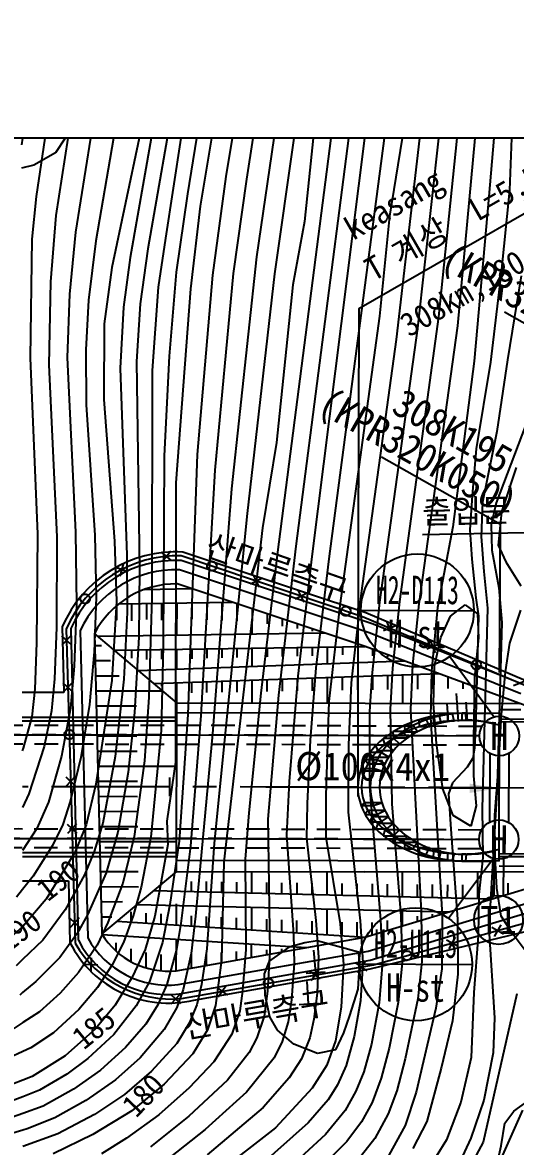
# Model space of a CAD drawing. Header units: millimetres. Extents: x 11366 to 12162, y 1103 to 1810.
# Drawn here: x 11796.4 to 11848.7, y 1439.4 to 1558.8 of the extents above; entities that cross this region are included whole.
import ezdxf
from ezdxf.enums import TextEntityAlignment as Align
from ezdxf.xclip import XClip

# ---------------------------------------------------------------- set-up
doc = ezdxf.new("R2010")
doc.units = ezdxf.units.MM
doc.header["$LTSCALE"] = 10
doc.header["$MEASUREMENT"] = 0
doc.header["$XCLIPFRAME"] = 2
doc.linetypes.add('CENTER', pattern=[2, 1.25, -0.25, 0.25, -0.25])
doc.linetypes.add('HIDDEN', pattern=[0.375, 0.25, -0.125])
for name, color, linetype in [('TN-MANH', 4, 'Continuous'), ('TZ-BASE', 253, 'Continuous'), ('TZ-CABL', 4, 'Continuous')]:
    doc.layers.add(name, color=color, linetype=linetype)
doc.layers.add('TX-PAPR', color=2, linetype='Continuous', plot=False)
doc.styles.add('HANA', font='GulimChe.ttf')
doc.styles.get("Standard").update_dxf_attribs({"font": 'GulimChe.ttf'})
doc.linetypes.add('ZIGZAG', pattern='A,0.0001,-0.2,[131,ltypeshp.shx,S=0.2,R=0,X=-0.2,Y=0],-0.4,[131,ltypeshp.shx,S=0.2,R=180,X=0.2,Y=0],-0.2', length=0.8001)
doc.dimstyles.get("Standard").update_dxf_attribs({"dimtxt": 0.18, "dimasz": 0.18, "dimexe": 0.18, "dimexo": 0.0625, "dimgap": 0.09, "dimtad": 0, "dimtih": 1, "dimtoh": 1, "dimdec": 4, "dimzin": 0, "dimdsep": 46, "dimtxsty": 'Standard', "dimcen": 0.09, "dimadec": 0, "dimazin": 0, "dimtfac": 1, "dimtdec": 4, "dimtofl": 0, "dimtmove": 0, "dimatfit": 3, "dimfxl": 0, "dimtolj": 1, "dimtzin": 0, "dimarcsym": 0})

# ---------------------------------------------------------------- blocks, each defined once
blk = doc.blocks.new('JD-DHDFH546DFH43')
at = {"layer": 'TZ-BASE'}
for p, q in [((383.54, 110.51, -77), (373.34, 31.69, -77)), ((384.41, 104.96, -78), (375.04, 30.59, -78)), ((397.48, 103.03, -86), (396.02, 69.5, -86)), ((363.54, 90.26, -68), (359.5, 64.4, -68)), ((365.12, 89.58, -69), (361.86, 69.11, -69)), ((366.72, 88.99, -70), (363.18, 67.8, -70)), ((368.57, 86.9, -71), (365.93, 70.94, -71)), ((372.69, 86.22, -73), (369.16, 62.42, -73)), ((370.4, 85.24, -72), (368.12, 70.67, -72)), ((374.53, 84.56, -74), (371.08, 60.6, -74)), ((392.83, 80.14, -84), (390.5, 55.09, -84)), ((352.21, 79.17, -63), (349.96, 65.02, -63)), ((354.69, 78.96, -64), (352.12, 64.1, -64)), ((386.96, 79.23, -81), (384, 53.63, -81)), ((394.75, 79.08, -85), (393.84, 68.83, -85)), ((349.62, 78.17, -62), (347.88, 66.79, -62)), ((358.62, 78.49, -66), (355.78, 62.33, -66)), ((377.5, 78.2, -76), (371.4, 31.06, -76)), ((388.8, 77.89, -82), (386.26, 54.82, -82)), ((390.77, 78.34, -83), (388.49, 56.04, -83)), ((347.06, 77.4, -61), (345.8, 68.8, -61)), ((357.18, 77.27, -65), (353.83, 61.28, -65)), ((375.41, 76.99, -75), (374.29, 66.18, -75)), ((382.97, 76.82, -79), (376.86, 30.35, -79)), ((344.48, 75.91, -60), (344.21, 74.3, -60)), ((349.1, 75.32, -59.39), (347.83, 73.47, -59.39)), ((359.89, 76.2, -67), (357.64, 63.26, -67)), ((384.82, 76.1, -80), (383.3, 66.72, -80)), ((380.04, 56.92), (411.26, 74.86)), ((347.83, 73.47, -59.39), (345.55, 72.16, -59.39)), ((345.55, 72.16, -59.39), (344.22, 71.82, -59.39)), ((365.93, 70.94, -71), (364.5, 60.45, -71)), ((368.12, 70.67, -72), (366.71, 60.64, -72)), ((396.02, 69.5, -86), (395.16, 60.76, -86)), ((345.8, 68.8, -61), (345.34, 64.29, -61)), ((361.86, 69.11, -69), (360.66, 60.79, -69)), ((393.84, 68.83, -85), (392.28, 51.34, -85)), ((363.18, 67.8, -70), (362.16, 59.02, -70)), ((347.88, 66.79, -62), (347.32, 59.76, -62)), ((374.29, 66.18, -75), (373.05, 59.42, -75)), ((383.3, 66.72, -80), (382.23, 56.11, -80)), ((349.96, 65.02, -63), (349.34, 58.46, -63)), ((345.34, 64.29, -61), (345.16, 51.68, -61)), ((352.12, 64.1, -64), (351.35, 57.8, -64)), ((359.5, 64.4, -68), (358.74, 59.18, -68)), ((355.78, 62.33, -66), (355.05, 57.07, -66)), ((357.64, 63.26, -67), (356.83, 57.41, -67)), ((369.16, 62.42, -73), (366.53, 37.76, -73)), ((353.83, 61.28, -65), (353.02, 55.28, -65)), ((347.32, 59.76, -62), (347.12, 50.93, -62)), ((360.66, 60.79, -69), (359.9, 51.87, -69)), ((364.5, 60.45, -71), (362.87, 41.4, -71)), ((366.71, 60.64, -72), (364.74, 39.76, -72)), ((371.08, 60.6, -74), (368.19, 35.16, -74)), ((395.16, 60.76, -86), (394.03, 51.21, -86)), ((397.27, 60.39, -87), (395.83, 51.47, -87)), ((358.74, 59.18, -68), (358.1, 50.34, -68)), ((362.16, 59.02, -70), (360.61, 38.4, -70)), ((373.05, 59.42, -75), (371.29, 42.69, -75)), ((349.34, 58.46, -63), (349.09, 51.72, -63)), ((351.35, 57.8, -64), (351.07, 52.53, -64)), ((356.83, 57.41, -67), (356.44, 51.31, -67)), ((355.05, 57.07, -66), (354.72, 50.58, -66)), ((353.02, 55.28, -65), (352.96, 47.26, -65)), ((382.23, 56.11, -80), (378.02, 25.37, -80)), ((388.49, 56.04, -83), (384.35, 25.81, -83)), ((390.5, 55.09, -84), (386.4, 25.56, -84)), ((386.26, 54.82, -82), (382.25, 25.72, -82)), ((351.07, 52.53, -64), (351.08, 46.7, -64)), ((384, 53.63, -81), (380.3, 26.69, -81)), ((345.16, 51.68, -61), (345.93, 32.95, -61)), ((349.09, 51.72, -63), (349.97, 33.15, -63)), ((359.9, 51.87, -69), (359.37, 41.26, -69)), ((392.28, 51.34, -85), (390.02, 33.74, -85)), ((395.83, 51.47, -87), (394.69, 43.86, -87)), ((347.12, 50.93, -62), (347.97, 32.68, -62)), ((354.72, 50.58, -66), (355.42, 30.72, -66)), ((356.44, 51.31, -67), (356.75, 29.3, -67)), ((358.1, 50.34, -68), (358.05, 26.26, -68)), ((394.03, 51.21, -86), (392.49, 42.02, -86)), ((351.08, 46.7, -64), (352.02, 32.85, -64)), ((352.96, 47.26, -65), (354.1, 32.2, -65)), ((397.74, 44.51, -88), (394.63, 36.27, -88)), ((394.69, 43.86, -87), (393.16, 36.36, -87)), ((371.29, 42.69, -75), (369.83, 33.61, -75)), ((392.49, 42.02, -86), (392.07, 37.06, -86)), ((359.37, 41.26, -69), (359.28, 21.1, -69)), ((362.87, 41.4, -71), (361.87, 13.81, -71)), ((364.74, 39.76, -72), (363.27, 13.69, -72)), ((396.76, 40.03, -89.35), (395.19, 35.32, -89.35)), ((360.61, 38.4, -70), (360.59, 8.73, -70)), ((366.53, 37.76, -73), (364.52, 11.76, -73)), ((392.07, 37.06, -86), (391.81, 33.41, -86)), ((393.16, 36.36, -87), (393.03, 32.72, -87)), ((394.63, 36.27, -88), (394.1, 33.95, -88)), ((368.19, 35.16, -74), (364.68, 0.12, -74)), ((395.19, 35.32, -89.35), (394.83, 31.79, -89.35)), ((369.83, 33.61, -75), (365.7, -1.85, -75)), ((390.02, 33.74, -85), (388.39, 25.15, -85)), ((394.1, 33.95, -88), (394.15, 31.26, -88)), ((345.93, 32.95, -61), (345.83, 21.41, -61)), ((347.97, 32.68, -62), (347.93, 23.04, -62)), ((349.97, 33.15, -63), (350.06, 25.5, -63)), ((352.02, 32.85, -64), (352.14, 26.27, -64)), ((399.71, 33.15), (386.81, 32.89)), ((391.81, 33.41, -86), (392.04, 30.31, -86)), ((393.03, 32.72, -87), (393.3, 28.98, -87)), ((354.1, 32.2, -65), (354.33, 25.82, -65)), ((360.17, 30.16), (359.08, 31.05)), ((360.07, 31.15), (359.18, 30.06)), ((380.77, 24.61, -255), (361.36, 31.05, -255)), ((371.4, 31.06, -76), (369.65, 16.07, -76)), ((373.34, 31.69, -77), (371.5, 15.86, -77)), ((394.15, 31.26, -88), (394.91, 27.26, -88)), ((394.83, 31.79, -89.35), (395.64, 30.02, -89.35)), ((355.07, 29.86), (354.65, 28.51)), ((355.42, 30.72, -66), (355.46, 24.62, -66)), ((380.43, 24.18), (361.19, 30.66)), ((381.56, 23.38, -255), (361.19, 30.16, -255)), ((375.04, 30.59, -78), (373.55, 17.86, -78)), ((376.86, 30.35, -79), (375.48, 18.75, -79)), ((392.04, 30.31, -86), (392.46, 26.19, -86)), ((395.64, 30.02, -89.35), (397.24, 27.48, -89.35)), ((355.54, 28.97), (354.19, 29.4)), ((356.75, 29.3, -67), (356.68, 22.02, -67)), ((381.23, 22.44, -255), (361.01, 29.17, -255)), ((393.3, 28.98, -87), (393.71, 25.11, -87)), ((380.73, 21.02, -255), (360.74, 27.67, -255)), ((369.81, 28.29), (368.55, 27.66)), ((369.5, 27.34), (368.87, 28.61)), ((352.14, 26.27, -64), (351.93, 20.45, -64)), ((357.3, 27.09, -255), (362.27, 27.17, -255)), ((374.55, 26.69), (373.29, 26.06)), ((374.23, 25.74), (373.61, 27.01)), ((380.3, 26.69, -81), (379.24, 17.15, -81)), ((394.91, 27.26, -88), (395.22, 23.56, -88)), ((350.06, 25.5, -63), (349.81, 18.93, -63)), ((354.33, 25.82, -65), (353.83, 17.42, -65)), ((354.34, 23.81, -255), (354.34, 25.38, -255)), ((354.55, 25.55, -255), (366.59, 25.73, -255)), ((355.94, 23.75, -255), (355.94, 25.57, -255)), ((357.54, 23.89, -255), (357.54, 25.6, -255)), ((358.05, 26.26, -68), (357.76, 15.64, -68)), ((359.14, 23.83, -255), (359.14, 25.62, -255)), ((360.73, 22.24, -255), (360.74, 25.64, -255)), ((362.34, 23.92, -255), (362.34, 25.67, -255)), ((363.94, 23.86, -255), (363.94, 25.69, -255)), ((365.54, 23.8, -255), (365.54, 25.71, -255)), ((367.14, 23.74, -255), (367.14, 25.55, -255)), ((378.02, 25.37, -80), (376.87, 15.17, -80)), ((382.25, 25.72, -82), (381.43, 17.91, -82)), ((384.35, 25.81, -83), (383.62, 18.73, -83)), ((386.4, 25.56, -84), (385.75, 19.06, -84)), ((388.39, 25.15, -85), (387.74, 18.4, -85)), ((389.79, 24.26, -86.09), (391.33, 25.45, -86.09)), ((391.33, 25.45, -86.09), (392.63, 24.5, -86.09)), ((392.46, 26.19, -86), (392.73, 24.26, -86)), ((393.71, 25.11, -87), (393.14, 3.81, -87)), ((355.46, 24.62, -66), (355.09, 17.55, -66)), ((368.73, 22.35, -255), (368.74, 25.01, -255)), ((370.33, 23.43, -255), (370.34, 24.48, -255)), ((371.93, 23.17, -255), (371.94, 23.95, -255)), ((398.77, 16.42), (380.43, 24.18)), ((399.18, 16.77, -255), (380.77, 24.61, -255)), ((388.73, 21.98, -86.09), (389.79, 24.26, -86.09)), ((392.73, 24.26, -86), (392.43, 12.31, -86)), ((392.63, 24.5, -86.09), (392.73, 21.93, -86.09)), ((396.07, 21.39, -88.96), (397.25, 24.89, -88.96)), ((347.93, 23.04, -62), (347.72, 17.59, -62)), ((348.56, 23.12, -255), (348.73, 16.13, -255)), ((348.97, 22.87), (349.45, 6.12)), ((349.46, 22.94, -255), (350.26, -10.17, -255)), ((350.47, 22.73, -255), (351.26, -9.91, -255)), ((373.53, 22.92, -255), (373.53, 23.42, -255)), ((375.13, 22.67, -255), (375.13, 22.89, -255)), ((398.25, 16.66, -255), (381.56, 23.38, -255)), ((383.97, 23.23), (382.66, 22.7)), ((383.58, 22.31), (383.05, 23.62)), ((395.22, 23.56, -88), (394.72, 6.15, -88)), ((348.49, 22.16), (349.52, 21.19)), ((349.49, 22.19), (348.52, 21.16)), ((351.97, 22.4, -255), (352.75, -9.49, -255)), ((360.72, 15.04, -255), (351.97, 22.4, -255)), ((352.32, 22.12, -255), (376.41, 22.46, -255)), ((356.68, 22.02, -67), (356.22, 14, -67)), ((397.25, 15.99, -255), (381.23, 22.44, -255)), ((388.18, 20.36), (387.65, 21.67)), ((388.09, 18.92, -86.09), (388.73, 21.98, -86.09)), ((392.73, 21.93, -86.09), (392.31, 17.74, -86.09)), ((345.83, 21.41, -61), (345.66, 16.48, -61)), ((351.93, 20.45, -64), (351.43, 14.85, -64)), ((352.01, 21.12, -255), (352.73, 21.12, -255)), ((354.07, 20.64, -255), (380.73, 21.02, -255)), ((354.33, 20.53, -255), (354.33, 20.65, -255)), ((355.93, 19.78, -255), (355.93, 20.67, -255)), ((357.53, 19.65, -255), (357.53, 20.69, -255)), ((359.28, 21.1, -69), (359.07, 12.09, -69)), ((359.13, 19.69, -255), (359.13, 20.71, -255)), ((360.73, 18.72, -255), (360.73, 20.74, -255)), ((362.33, 19.73, -255), (362.33, 20.76, -255)), ((363.93, 19.77, -255), (363.93, 20.78, -255)), ((365.53, 19.81, -255), (365.53, 20.81, -255)), ((367.13, 19.85, -255), (367.13, 20.83, -255)), ((368.73, 18.92, -255), (368.73, 20.85, -255)), ((370.33, 19.93, -255), (370.33, 20.88, -255)), ((371.93, 19.97, -255), (371.93, 20.9, -255)), ((373.53, 20.01, -255), (373.53, 20.92, -255)), ((375.13, 20.05, -255), (375.13, 20.94, -255)), ((376.73, 19.2, -255), (376.73, 20.97, -255)), ((378.33, 20.13, -255), (378.33, 20.99, -255)), ((398.08, 14.62, -255), (380.73, 21.02, -255)), ((381.53, 20.04, -255), (381.53, 20.83, -255)), ((388.57, 21.28), (387.26, 20.75)), ((395.61, 18.34, -88.96), (396.07, 21.39, -88.96)), ((352.04, 19.52, -255), (353.66, 19.52, -255)), ((356.62, 18.49, -255), (384.88, 19.49, -255)), ((383.13, 19.91, -255), (383.13, 20.14, -255)), ((349.81, 18.93, -63), (349.42, 14.48, -63)), ((352.08, 17.92, -255), (354.58, 17.92, -255)), ((388.59, 18.12, -255), (358.33, 17.05, -255)), ((375.48, 18.75, -79), (374.87, 11.09, -79)), ((381.43, 17.91, -82), (381.19, 14.13, -82)), ((383.12, 16.46, -255), (383.12, 17.93, -255)), ((383.62, 18.73, -83), (383.36, 14.38, -83)), ((384.72, 14.99, -255), (384.72, 17.99, -255)), ((385.75, 19.06, -84), (385.52, 14.32, -84)), ((386.32, 16.51, -255), (386.32, 18.04, -255)), ((387.74, 18.4, -85), (387.66, 13.51, -85)), ((387.92, 16.54, -255), (387.92, 18.1, -255)), ((387.96, 14.93, -86.09), (388.09, 18.92, -86.09)), ((395.19, 13.8, -88.96), (395.61, 18.34, -88.96)), ((347.72, 17.59, -62), (347.42, 14.2, -62)), ((348.63, 17.17), (349.66, 16.2)), ((349.63, 17.19), (348.66, 16.17)), ((353.83, 17.42, -65), (352.12, 6.42, -65)), ((355.09, 17.55, -66), (354.17, 9.33, -66)), ((359.12, 16.81, -255), (359.12, 17.08, -255)), ((360.72, 14.89, -255), (360.72, 17.14, -255)), ((362.32, 16.11, -255), (362.32, 17.19, -255)), ((363.92, 16.14, -255), (363.92, 17.25, -255)), ((365.52, 16.17, -255), (365.52, 17.31, -255)), ((367.12, 16.19, -255), (367.12, 17.36, -255)), ((368.72, 15.02, -255), (368.72, 17.42, -255)), ((370.32, 16.25, -255), (370.32, 17.48, -255)), ((371.92, 16.27, -255), (371.92, 17.53, -255)), ((373.55, 17.86, -78), (372.66, 6.68, -78)), ((373.52, 16.3, -255), (373.52, 17.59, -255)), ((375.12, 16.33, -255), (375.12, 17.65, -255)), ((376.72, 15, -255), (376.72, 17.7, -255)), ((378.32, 16.38, -255), (378.32, 17.76, -255)), ((379.24, 17.15, -81), (378.94, 10.59, -81)), ((379.92, 16.41, -255), (379.92, 17.82, -255)), ((381.52, 16.43, -255), (381.52, 17.87, -255)), ((389.52, 16.55, -255), (389.52, 17.78, -255)), ((391.12, 16.54, -255), (391.12, 17.19, -255)), ((392.31, 17.74, -86.09), (392.21, 11.08, -86.09)), ((397.78, 17.38), (396.47, 16.85)), ((348.73, 16.13, -255), (344.3, 16.13, -255)), ((348.73, 16.13, -255), (344.3, 16.13, -255)), ((345.66, 16.48, -61), (345.34, 13.56, -61)), ((352.12, 16.32, -255), (359.21, 16.31, -255)), ((357.76, 15.64, -68), (357.3, 8.88, -68)), ((369.65, 16.07, -76), (368.37, 3.35, -76)), ((371.5, 15.86, -77), (370.38, 2.68, -77)), ((390.36, 16.05, -85.56), (390.57, 13.06, -85.56)), ((349.42, 14.48, -63), (348.46, 9.37, -63)), ((351.43, 14.85, -64), (350.51, 9.24, -64)), ((352.16, 14.72, -255), (356.44, 14.72, -255)), ((360.68, -2.86, -255), (360.72, 15.04, -255)), ((360.72, 15.04, -255), (380.72, 15, -255)), ((376.87, 15.17, -80), (376.53, 5.2, -80)), ((380.72, 15, -255), (397.15, 14.96, -255)), ((383.36, 14.38, -83), (383.53, 4.3, -83)), ((388.27, 10.73, -86.09), (387.96, 14.93, -86.09)), ((389.57, 12.98, -85.56), (389.43, 14.98, -85.56)), ((391.57, 13.13, -85.56), (391.42, 15.12, -85.56)), ((394.97, 14.33), (397.23, 14.32)), ((344.31, 13.53, -255), (360.71, 13.53, -255)), ((345.34, 13.56, -61), (344.41, 10.21, -61)), ((347.42, 14.2, -62), (346.62, 10.41, -62)), ((356.22, 14, -67), (355.55, 7.66, -67)), ((392.16, 13.91, -252.02), (360.72, 13.98, -252.02)), ((361.87, 13.81, -71), (360.96, 0.36, -71)), ((363.27, 13.69, -72), (362.17, -0.19, -72)), ((381.19, 14.13, -82), (381.18, 6.16, -82)), ((385.52, 14.32, -84), (386.65, -7.15, -84)), ((386.49, 12.52, -4.85), (386.43, 13.25, -4.61)), ((387.21, 13.25, -3.44), (386.43, 13.25, -4.61)), ((387.57, 12.52, -3.23), (387.21, 13.25, -3.44)), ((387.66, 13.51, -85), (388.88, -7.55, -85)), ((388.6, 13.63, -4.72), (387.96, 13.64, -5.69)), ((387.99, 12.89, -5.85), (387.96, 13.64, -5.69)), ((388.78, 12.89, -4.53), (388.6, 13.63, -4.72)), ((390, 13.86, -6), (389.48, 13.86, -6.77)), ((389.5, 13.11, -6.85), (389.48, 13.86, -6.77)), ((390.18, 13.11, -5.83), (390, 13.86, -6)), ((391, 13.18, -7.85), (391, 13.93, -7.85)), ((391.38, 13.93, -7.27), (391, 13.93, -7.85)), ((394.97, 13.92, -11.55), (391, 13.93, -11.55)), ((391, 13.93, -7.85), (394, 13.92, -9.85)), ((391.48, 13.18, -7.13), (391, 13.18, -7.85)), ((391.48, 13.18, -7.13), (391.38, 13.93, -7.27)), ((391.38, 13.93, -7.27), (394.2, 13.92, -9.85)), ((394.88, 8.14, -88.96), (395.19, 13.8, -88.96)), ((394.97, 13.33), (400.74, 13.3)), ((344.31, 13.13, -255), (360.71, 13.13, -255)), ((352.2, 13.12, -255), (356.46, 13.12, -255)), ((359.07, 12.09, -69), (357.96, 0.78, -69)), ((384.67, 11.99, -1.12), (383.66, 11.99, -2.64)), ((383.79, 11.32, -3.05), (383.66, 11.99, -2.64)), ((385.23, 11.32, -0.89), (384.67, 11.99, -1.12)), ((385.81, 12.65, -2.15), (384.9, 12.66, -3.52)), ((384.99, 11.95, -3.85), (384.9, 12.66, -3.52)), ((384.99, 11.95, -3.85), (386.27, 11.95, -1.93)), ((386.27, 11.95, -1.93), (385.81, 12.65, -2.15)), ((386.49, 12.52, -4.85), (387.57, 12.52, -3.23)), ((388.78, 12.89, -4.53), (387.99, 12.89, -5.85)), ((390.18, 13.11, -5.83), (389.5, 13.11, -6.85)), ((392.43, 12.31, -86), (392.32, 10.22, -86)), ((352.24, 11.52, -255), (356.47, 11.51, -255)), ((364.52, 11.76, -73), (362.69, -7.62, -73)), ((374.87, 11.09, -79), (374.55, 4.34, -79)), ((382.81, 10.64, -2.4), (382.64, 11.27, -1.92)), ((383.74, 11.27, -0.26), (382.64, 11.27, -1.92)), ((384.38, 10.64, -0.04), (383.74, 11.27, -0.26)), ((383.79, 11.32, -3.05), (385.23, 11.32, -0.89)), ((392.21, 11.08, -86.09), (392.22, 7.28, -86.09)), ((394.95, 6.06, -255.27), (394.96, 11.06, -255.42)), ((344.41, 10.21, -61), (344.31, 9.93, -61)), ((346.62, 10.41, -62), (345.02, 5.37, -62)), ((352.28, 9.92, -255), (356.49, 9.91, -255)), ((378.94, 10.59, -81), (378.9, 3.42, -81)), ((381.46, 9.27, -1.5), (381.2, 9.77, -0.89)), ((382.42, 9.77, 0.94), (381.2, 9.77, -0.89)), ((382.06, 9.97, -1.9), (381.84, 10.54, -1.35)), ((383.01, 10.54, 0.4), (381.84, 10.54, -1.35)), ((382.06, 9.97, -1.9), (383.73, 9.97, 0.61)), ((383.21, 9.27, 1.13), (382.42, 9.77, 0.94)), ((382.81, 10.64, -2.4), (384.38, 10.64, -0.04)), ((383.73, 9.97, 0.61), (383.01, 10.54, 0.4)), ((388.97, 5.92, -86.09), (388.27, 10.73, -86.09)), ((392.32, 10.22, -86), (392.13, 9.17, -86)), ((348.46, 9.37, -63), (347.09, 4.5, -63)), ((350.51, 9.24, -64), (349.41, 4.55, -64)), ((354.17, 9.33, -66), (352.86, 2.27, -66)), ((357.3, 8.88, -68), (356.19, 0.83, -68)), ((360.59, 8.73, -70), (359.66, 2.47, -70)), ((381.01, 8.58, -1.2), (380.7, 9, -0.54)), ((381.97, 9, 1.36), (380.7, 9, -0.54)), ((381.01, 8.58, -1.2), (382.82, 8.58, 1.52)), ((381.46, 9.27, -1.5), (383.21, 9.27, 1.13)), ((382.82, 8.58, 1.52), (381.97, 9, 1.36)), ((392.13, 9.17, -86), (391.55, 8.22, -86)), ((348.92, 7.17), (349.95, 6.2)), ((349.92, 7.2), (348.95, 6.17)), ((352.32, 8.32, -255), (360.7, 8.31, -255)), ((355.55, 7.66, -67), (354.47, 1.3, -67)), ((380.63, 7.77, -0.95), (380.28, 8.07, -0.24)), ((380.28, 8.07, -0.24), (381.58, 8.07, 1.71)), ((382.49, 7.77, 1.84), (380.63, 7.77, -0.95)), ((382.49, 7.77, 1.84), (381.58, 8.07, 1.71)), ((391.55, 8.22, -86), (389.99, 6.55, -86)), ((392.22, 7.28, -86.09), (392.5, 4.09, -86.09)), ((394.48, 3.12, -88.96), (394.88, 8.14, -88.96)), ((349.45, 6.12), (349.94, -10.49)), ((352.12, 6.42, -65), (351.09, 2.07, -65)), ((352.36, 6.72, -255), (356.53, 6.71, -255)), ((359.93, 7.12), (359.93, 5.12)), ((372.66, 6.68, -78), (372.37, 1.01, -78)), ((379.93, 7.1), (379.93, 5.1)), ((381.18, 6.16, -82), (382.35, -8.01, -82)), ((389.99, 6.55, -86), (389.55, 5.36, -86)), ((394.72, 6.15, -88), (393.86, -8.94, -88)), ((394.94, -1.79, -255), (394.95, 6.06, -255)), ((345.02, 5.37, -62), (344.32, 3.92, -62)), ((352.39, 5.12, -255), (356.55, 5.11, -255)), ((376.53, 5.2, -80), (376.53, 0.79, -80)), ((390.05, 3.06, -86.09), (388.97, 5.92, -86.09)), ((389.55, 5.36, -86), (389.82, 1.61, -86)), ((347.09, 4.5, -63), (345.85, 1.69, -63)), ((349.41, 4.55, -64), (348.61, 2.12, -64)), ((374.55, 4.34, -79), (374.48, 0.67, -79)), ((380.63, 4.42, -0.95), (380.27, 4.12, -0.24)), ((380.27, 4.12, -0.24), (381.57, 4.12, 1.71)), ((382.49, 4.42, 1.84), (380.63, 4.42, -0.95)), ((381, 3.61, -1.2), (380.69, 3.19, -0.54)), ((382.81, 3.61, 1.52), (381, 3.61, -1.2)), ((381.57, 4.12, 1.71), (382.49, 4.42, 1.84)), ((381.96, 3.19, 1.36), (382.81, 3.61, 1.52)), ((383.53, 4.3, -83), (384.5, -7.62, -83)), ((392.5, 4.09, -86.09), (391.94, 1.95, -86.09)), ((393.14, 3.81, -87), (393.19, -1.4, -87)), ((352.43, 3.52, -255), (356.56, 3.51, -255)), ((359.66, 2.47, -70), (359.78, 0, -70)), ((368.37, 3.35, -76), (367.99, -1.58, -76)), ((370.38, 2.68, -77), (370.6, -11.32, -77)), ((378.9, 3.42, -81), (380.19, -8.1, -81)), ((380.69, 3.19, -0.54), (381.96, 3.19, 1.36)), ((381.45, 2.92, -1.5), (381.18, 2.42, -0.89)), ((381.18, 2.42, -0.89), (382.41, 2.42, 0.94)), ((383.2, 2.92, 1.13), (381.45, 2.92, -1.5)), ((382.41, 2.42, 0.94), (383.2, 2.92, 1.13)), ((391.94, 1.95, -86.09), (390.05, 3.06, -86.09)), ((394.51, -1.36, -88.96), (394.48, 3.12, -88.96)), ((345.85, 1.69, -63), (344.33, -0.63, -63)), ((348.61, 2.12, -64), (347.53, -0.11, -64)), ((349.07, 2.17), (350.1, 1.2)), ((350.07, 2.2), (349.1, 1.17)), ((351.09, 2.07, -65), (349.89, -0.84, -65)), ((352.86, 2.27, -66), (351.93, -0.75, -66)), ((352.47, 1.92, -255), (356.58, 1.91, -255)), ((354.47, 1.3, -67), (353.21, -3.01, -67)), ((382.05, 2.22, -1.9), (381.83, 1.65, -1.35)), ((381.83, 1.65, -1.35), (383, 1.65, 0.4)), ((383.72, 2.22, 0.61), (382.05, 2.22, -1.9)), ((382.8, 1.54, -2.4), (382.62, 0.92, -1.92)), ((384.37, 1.54, -0.04), (382.8, 1.54, -2.4)), ((383, 1.65, 0.4), (383.72, 2.22, 0.61)), ((383.72, 0.92, -0.26), (384.37, 1.54, -0.04)), ((389.82, 1.61, -86), (390.51, -7.94, -86)), ((352.51, 0.32, -255), (360.69, 0.31, -255)), ((356.19, 0.83, -68), (354.98, -4.11, -68)), ((357.96, 0.78, -69), (356.94, -4.52, -69)), ((360.96, 0.36, -71), (359.99, -6.38, -71)), ((364.68, 0.12, -74), (363.92, -11.08, -74)), ((372.37, 1.01, -78), (373.09, -9.58, -78)), ((374.48, 0.67, -79), (375.46, -8.06, -79)), ((376.53, 0.79, -80), (378.07, -8.44, -80)), ((382.62, 0.92, -1.92), (383.72, 0.92, -0.26)), ((383.77, 0.86, -3.05), (383.63, 0.19, -2.64)), ((383.63, 0.19, -2.64), (384.65, 0.19, -1.12)), ((385.21, 0.86, -0.89), (383.77, 0.86, -3.05)), ((384.65, 0.19, -1.12), (385.21, 0.86, -0.89)), ((384.97, 0.22, -3.85), (384.87, -0.48, -3.52)), ((386.25, 0.22, -1.93), (384.97, 0.22, -3.85)), ((385.78, -0.48, -2.15), (386.25, 0.22, -1.93)), ((344.33, -0.87, -255), (360.68, -0.87, -255)), ((347.53, -0.11, -64), (345.45, -3.38, -64)), ((349.89, -0.84, -65), (346.83, -5.8, -65)), ((351.93, -0.75, -66), (350.9, -3.22, -66)), ((359.78, 0, -70), (358.38, -7.61, -70)), ((362.17, -0.19, -72), (361.13, -8.39, -72)), ((384.87, -0.48, -3.52), (385.78, -0.48, -2.15)), ((386.47, -0.35, -4.85), (386.4, -1.08, -4.61)), ((386.4, -1.08, -4.61), (387.18, -1.08, -3.44)), ((387.55, -0.35, -3.23), (386.47, -0.35, -4.85)), ((387.18, -1.08, -3.44), (387.55, -0.35, -3.23)), ((387.97, -0.73, -5.85), (387.93, -1.47, -5.69)), ((388.76, -0.73, -4.53), (387.97, -0.73, -5.85)), ((388.76, -0.73, -4.53), (388.57, -1.47, -4.72)), ((389.47, -0.95, -6.85), (389.45, -1.7, -6.77)), ((390.15, -0.95, -5.83), (389.47, -0.95, -6.85)), ((390.15, -0.95, -5.83), (389.96, -1.7, -6)), ((390.97, -1.02, -7.85), (390.96, -1.77, -7.85)), ((391.45, -1.02, -7.13), (390.97, -1.02, -7.85)), ((391.45, -1.02, -7.13), (391.35, -1.77, -7.27)), ((344.33, -1.27, -255), (360.68, -1.27, -255)), ((352.55, -1.28, -255), (356.62, -1.29, -255)), ((394.94, -1.79, -256.3), (360.68, -1.72, -256.3)), ((365.7, -1.85, -75), (365.47, -12.29, -75)), ((367.99, -1.58, -76), (368.04, -11.17, -76)), ((388.57, -1.47, -4.72), (387.93, -1.47, -5.69)), ((389.96, -1.7, -6), (389.45, -1.7, -6.77)), ((391.35, -1.77, -7.27), (390.96, -1.77, -7.85)), ((390.96, -1.77, -7.85), (390.96, -1.77, -10.25)), ((390.96, -1.77, -7.85), (393.96, -1.78, -9.85)), ((391.35, -1.77, -7.27), (394.16, -1.78, -9.85)), ((393.19, -1.4, -87), (392.79, -5.31, -87)), ((394.7, -4.65, -88.96), (394.51, -1.36, -88.96)), ((394.93, -2.27), (400.66, -2.3)), ((394.94, -1.27), (400.66, -1.3)), ((345.45, -3.38, -64), (344.34, -4.78, -64)), ((350.9, -3.22, -66), (348.88, -6.93, -66)), ((353.21, -3.01, -67), (351.23, -7.47, -67)), ((352.59, -2.88, -255), (356.63, -2.89, -255)), ((360.68, -2.86, -255), (352.75, -9.49, -255)), ((360.68, -2.86, -255), (380.68, -2.9, -255)), ((368.68, -5.16, -255), (368.68, -2.88, -255)), ((376.68, -5.35, -255), (376.68, -2.9, -255)), ((400.68, -2.95, -255), (380.68, -2.9, -255)), ((384.67, -5.54, -255), (384.68, -2.91, -255)), ((392.67, -5.74, -255), (392.68, -2.93, -255)), ((344.33, -3.87, -255), (349.21, -3.87, -255)), ((344.33, -3.87, -255), (349.21, -3.87, -255)), ((349.21, -3.87, -255), (349.37, -10.4, -255)), ((349.21, -3.87, -255), (349.37, -10.4, -255)), ((352.63, -4.48, -255), (356.65, -4.49, -255)), ((354.98, -4.11, -68), (353.41, -8.28, -68)), ((356.94, -4.52, -69), (356.1, -7.59, -69)), ((362.28, -5, -255), (362.28, -3.93, -255)), ((363.88, -5.04, -255), (363.88, -3.95, -255)), ((365.48, -5.08, -255), (365.48, -3.98, -255)), ((367.08, -5.12, -255), (367.08, -4, -255)), ((370.28, -5.2, -255), (370.28, -4.04, -255)), ((371.88, -5.23, -255), (371.88, -4.06, -255)), ((373.48, -5.27, -255), (373.48, -4.08, -255)), ((375.08, -5.31, -255), (375.08, -4.1, -255)), ((378.28, -5.39, -255), (378.28, -4.14, -255)), ((379.88, -5.43, -255), (379.88, -4.17, -255)), ((380.67, -9.85, -255), (400.68, -3.81, -255)), ((381.48, -5.47, -255), (381.48, -4.19, -255)), ((383.08, -5.51, -255), (383.08, -4.21, -255)), ((386.27, -5.58, -255), (386.28, -4.25, -255)), ((387.87, -5.62, -255), (387.88, -4.27, -255)), ((389.47, -5.66, -255), (389.48, -4.29, -255)), ((391.07, -5.7, -255), (391.08, -4.3, -255)), ((394.27, -5.74, -255), (394.28, -4.34, -255)), ((395.14, -7.62, -88.96), (394.7, -4.65, -88.96)), ((395.88, -5.26, -255), (395.88, -4.1, -255)), ((344.34, -4.78, 191), (343.7, -5.59, 191)), ((346.83, -5.8, -65), (344.37, -8.73, -65)), ((358.24, -4.9, -255), (394.17, -5.77, -255)), ((381.02, -11.32, -255), (401.11, -5.24, -255)), ((392.79, -5.31, -87), (392.71, -9.72, -87)), ((348.88, -6.93, -66), (346.48, -10.16, -66)), ((352.67, -6.08, -255), (354.95, -6.07, -255)), ((355.87, -8.25, -255), (355.87, -7.14, -255)), ((356.49, -6.36, -255), (389.57, -7.16, -255)), ((359.99, -6.38, -71), (359.21, -10.41, -71)), ((360.67, -8.56, -255), (360.67, -6.3, -255)), ((368.67, -9.08, -255), (368.67, -6.66, -255)), ((376.67, -9.6, -255), (376.67, -6.85, -255)), ((381.25, -12.29, -255), (401.4, -6.2, -255)), ((384.67, -8.64, -255), (384.67, -7.04, -255)), ((386.65, -7.15, -84), (386.73, -12.42, -84)), ((388.67, -7.44, -255), (388.67, -7.14, -255)), ((349.36, -7.82), (350.39, -8.79)), ((350.36, -7.79), (349.39, -8.82)), ((351.23, -7.47, -67), (350.15, -9.45, -67)), ((353.41, -8.28, -68), (352.26, -10.69, -68)), ((352.7, -7.68, -255), (353.82, -7.68, -255)), ((354.35, -8.15, -255), (380.67, -9.85, -255)), ((356.1, -7.59, -69), (355.06, -10.41, -69)), ((358.38, -7.61, -70), (357.37, -11.14, -70)), ((357.47, -8.36, -255), (357.47, -7.29, -255)), ((359.07, -8.46, -255), (359.07, -7.36, -255)), ((362.69, -7.62, -73), (362.25, -11.57, -73)), ((362.27, -8.67, -255), (362.27, -7.58, -255)), ((363.87, -8.77, -255), (363.87, -7.65, -255)), ((365.47, -8.87, -255), (365.47, -7.73, -255)), ((367.07, -8.98, -255), (367.07, -7.8, -255)), ((370.27, -9.18, -255), (370.27, -7.94, -255)), ((371.87, -9.29, -255), (371.87, -8.01, -255)), ((373.47, -9.39, -255), (373.47, -8.08, -255)), ((375.07, -9.49, -255), (375.07, -8.15, -255)), ((375.46, -8.06, -79), (375.77, -11.98, -79)), ((378.27, -9.7, -255), (378.27, -8.25, -255)), ((379.87, -9.8, -255), (379.87, -8.27, -255)), ((380.19, -8.1, -81), (380.48, -12.52, -81)), ((381.47, -9.61, -255), (381.47, -8.29, -255)), ((381.61, -12.78), (400.66, -7.52)), ((382.35, -8.01, -82), (382.55, -12.44, -82)), ((383.07, -9.13, -255), (383.07, -8.07, -255)), ((384.5, -7.62, -83), (384.64, -12.57, -83)), ((386.27, -8.16, -255), (386.27, -7.62, -255)), ((387.87, -7.68, -255), (387.87, -7.4, -255)), ((388.88, -7.55, -85), (388.84, -13.2, -85)), ((390.51, -7.94, -86), (390.54, -13.77, -86)), ((396.44, -9.58, -88.96), (395.14, -7.62, -88.96)), ((344.34, -8.75, 190), (341.25, -11.46, 190)), ((344.37, -8.73, -65), (344.34, -8.75, -65)), ((350.15, -9.45, -67), (348.29, -11.99, -67)), ((361.13, -8.39, -72), (360.68, -11.15, -72)), ((378.07, -8.44, -80), (378.43, -12.74, -80)), ((381.26, -13.2, -255), (400.64, -8.53, -255)), ((381.26, -13.2, -255), (400.64, -8.53, -255)), ((393.86, -8.94, -88), (394.44, -18.43, -88)), ((394.17, -8.8), (395.4, -9.49)), ((394.44, -9.76), (395.14, -8.53)), ((346.48, -10.16, -66), (344.35, -12.22, -66)), ((352.26, -10.69, -68), (350.29, -13.59, -68)), ((352.79, -9.55, -255), (374.47, -10.95, -255)), ((355.06, -10.41, -69), (353.87, -12.77, -69)), ((354.26, -11.32, -255), (354.26, -10.44, -255)), ((359.21, -10.41, -71), (357.8, -14.54, -71)), ((360.66, -13.41, -255), (380.67, -9.85, -255)), ((360.66, -13.41, -255), (360.67, -10.06, -255)), ((368.66, -11.99, -255), (368.66, -10.58, -255)), ((372.76, -10.85, -79.66), (374.31, -10.43, -79.66)), ((373.09, -9.58, -78), (373.19, -12.64, -78)), ((374.31, -10.43, -79.66), (375.6, -10.2, -79.66)), ((375.6, -10.2, -79.66), (380, -11.41, -79.66)), ((389.35, -10.13), (390.58, -10.82)), ((389.62, -11.09), (390.32, -9.86)), ((392.71, -9.72, -87), (392.24, -15.72, -87)), ((398.02, -11.7, -88.96), (396.44, -9.58, -88.96)), ((355.86, -12.45, -255), (355.86, -11.07, -255)), ((357.37, -11.14, -70), (355.99, -14.1, -70)), ((357.46, -13.11, -255), (357.46, -11.46, -255)), ((359.06, -13.42, -255), (359.06, -11.67, -255)), ((360.68, -11.15, -72), (359.64, -14.86, -72)), ((360.87, -14.89, -255), (381.02, -11.32, -255)), ((362.25, -11.57, -73), (361.39, -15.41, -73)), ((362.26, -13.12, -255), (362.26, -11.64, -255)), ((363.92, -11.08, -74), (363.34, -14.89, -74)), ((363.86, -12.84, -255), (363.86, -11.55, -255)), ((365.46, -12.55, -255), (365.46, -11.46, -255)), ((367.06, -12.27, -255), (367.06, -11.37, -255)), ((368.04, -11.17, -76), (367.7, -15.56, -76)), ((370.26, -11.7, -255), (370.26, -11.19, -255)), ((370.6, -11.32, -77), (370.34, -15.57, -77)), ((370.54, -12.4, -79.66), (372.76, -10.85, -79.66)), ((371.86, -11.42, -255), (371.86, -11.1, -255)), ((375.46, -13.6, -78.47), (375.28, -11.21, -78.47)), ((380, -11.41, -79.66), (380.09, -13.01, -79.66)), ((344.35, -12.22, 189), (343.65, -12.89, 189)), ((348.29, -11.99, -67), (345.75, -14.57, -67)), ((350.9, -12.73), (352.32, -12.77)), ((351.63, -12.04), (351.59, -13.46)), ((353.87, -12.77, -69), (352.29, -15.18, -69)), ((361.01, -15.88, -255), (381.25, -12.29, -255)), ((361.21, -16.37), (381.61, -12.78)), ((365.47, -12.29, -75), (364.84, -17.09, -75)), ((370.03, -13.74, -79.66), (370.54, -12.4, -79.66)), ((373.19, -12.64, -78), (372.89, -16.5, -78)), ((375.77, -11.98, -79), (375.61, -15.79, -79)), ((378.43, -12.74, -80), (378.17, -17.28, -80)), ((379.72, -12.61), (380.88, -13.42)), ((379.89, -13.59), (380.71, -12.43)), ((380.09, -13.01, -79.66), (379.93, -15.38, -79.66)), ((380.48, -12.52, -81), (380.21, -16.61, -81)), ((382.55, -12.44, -82), (382.2, -16.83, -82)), ((384.64, -12.57, -83), (384.23, -16.78, -83)), ((386.73, -12.42, -84), (386.31, -16.4, -84)), ((350.29, -13.59, -68), (348.32, -15.79, -68)), ((355.99, -14.1, -70), (354.16, -17.07, -70)), ((362.53, -16.53, -255), (381.26, -13.2, -255)), ((362.53, -16.53, -255), (381.26, -13.2, -255)), ((370.08, -16.02, -79.66), (370.03, -13.74, -79.66)), ((374.46, -13.67, -78.47), (376.45, -13.53, -78.47)), ((374.8, -13.47), (375.95, -14.28)), ((374.97, -14.46), (375.78, -13.3)), ((388.84, -13.2, -85), (388.23, -17.38, -85)), ((390.54, -13.77, -86), (389.99, -18.74, -86)), ((345.75, -14.57, -67), (344.35, -15.74, -67)), ((352.29, -15.18, -69), (350.31, -17.52, -69)), ((357.8, -14.54, -71), (356.39, -17.15, -71)), ((359.64, -14.86, -72), (358.7, -17.05, -72)), ((361.39, -15.41, -73), (360.72, -17.33, -73)), ((363.34, -14.89, -74), (362.85, -17.03, -74)), ((364.95, -15.2), (366.11, -16.02)), ((365.12, -16.19), (365.93, -15.03)), ((374.71, -16.93, -78.28), (374.54, -14.54, -78.28)), ((379.93, -15.38, -79.66), (379.05, -18.15, -79.66)), ((344.35, -15.74, 188), (344.04, -16, 188)), ((348.32, -15.79, -68), (346.14, -17.77, -68)), ((360.07, -15.93), (361.11, -16.89)), ((360.11, -16.93), (361.07, -15.89)), ((367.7, -15.56, -76), (367.41, -17.66, -76)), ((370.34, -15.57, -77), (369.98, -18.25, -77)), ((370.58, -18.32, -79.66), (370.08, -16.02, -79.66)), ((372.89, -16.5, -78), (372.55, -18.83, -78)), ((375.61, -15.79, -79), (375.28, -18.54, -79)), ((380.21, -16.61, -81), (379.56, -20.4, -81)), ((386.31, -16.4, -84), (384.97, -22.78, -84)), ((392.24, -15.72, -87), (391.96, -22.62, -87)), ((396.81, -15.88, -89), (393.24, -31.63, -89)), ((346.14, -17.77, -68), (344.36, -18.92, -68)), ((350.31, -17.52, -69), (347.62, -19.99, -69)), ((354.16, -17.07, -70), (352.09, -19.59, -70)), ((356.39, -17.15, -71), (354.02, -20.18, -71)), ((358.7, -17.05, -72), (357.43, -19.08, -72)), ((360.72, -17.33, -73), (359.38, -19.66, -73)), ((362.85, -17.03, -74), (362.04, -18.99, -74)), ((364.84, -17.09, -75), (363.97, -19.69, -75)), ((367.41, -17.66, -76), (366.56, -20.16, -76)), ((373.72, -17, -78.28), (375.71, -16.86, -78.28)), ((378.17, -17.28, -80), (377.56, -20.87, -80)), ((382.2, -16.83, -82), (381.37, -21.2, -82)), ((384.23, -16.78, -83), (383.25, -21.65, -83)), ((388.23, -17.38, -85), (386.12, -26.31, -85)), ((344.36, -18.92, 187), (343.43, -19.53, 187)), ((357.43, -19.08, -72), (355.27, -21.58, -72)), ((362.04, -18.99, -74), (360.71, -21.13, -74)), ((369.98, -18.25, -77), (369.22, -20.54, -77)), ((371.42, -19.73, -79.66), (370.58, -18.32, -79.66)), ((372.55, -18.83, -78), (371.89, -20.94, -78)), ((375.28, -18.54, -79), (374.83, -20.55, -79)), ((379.05, -18.15, -79.66), (378.41, -19.99, -79.66)), ((389.99, -18.74, -86), (388.79, -23.76, -86)), ((394.44, -18.43, -88), (394.31, -22.13, -88)), ((347.62, -19.99, -69), (345.21, -21.59, -69)), ((352.09, -19.59, -70), (348.88, -22.46, -70)), ((354.02, -20.18, -71), (351.26, -22.74, -71)), ((359.38, -19.66, -73), (356.81, -22.67, -73)), ((363.97, -19.69, -75), (362.4, -22.22, -75)), ((366.56, -20.16, -76), (364.63, -23.07, -76)), ((373.13, -21.21, -79.66), (371.42, -19.73, -79.66)), ((378.41, -19.99, -79.66), (377.55, -21.8, -79.66)), ((360.71, -21.13, -74), (358.04, -24.08, -74)), ((369.22, -20.54, -77), (368.4, -22.1, -77)), ((371.89, -20.94, -78), (371.07, -22.65, -78)), ((375.64, -22.2, -79.66), (373.13, -21.21, -79.66)), ((374.83, -20.55, -79), (373.94, -22.77, -79)), ((377.56, -20.87, -80), (376.64, -23.45, -80)), ((379.56, -20.4, -81), (378.71, -23.48, -81)), ((381.37, -21.2, -82), (380.56, -24.15, -82)), ((344.36, -21.99, 186), (342.86, -22.71, 186)), ((345.21, -21.59, -69), (344.36, -21.99, -69)), ((348.88, -22.46, -70), (345.37, -24.65, -70)), ((355.27, -21.58, -72), (352.61, -23.96, -72)), ((356.81, -22.67, -73), (354.2, -24.99, -73)), ((362.4, -22.22, -75), (359.37, -25.45, -75)), ((368.4, -22.1, -77), (366.1, -25.04, -77)), ((371.07, -22.65, -78), (368.13, -26.32, -78)), ((377.55, -21.8, -79.66), (375.64, -22.2, -79.66)), ((383.25, -21.65, -83), (382.41, -24.83, -83)), ((391.96, -22.62, -87), (390.87, -27.37, -87)), ((394.31, -22.13, -88), (393.32, -27.17, -88)), ((351.26, -22.74, -71), (349.04, -24.39, -71)), ((364.63, -23.07, -76), (362.02, -25.84, -76)), ((373.94, -22.77, -79), (372.64, -24.8, -79)), ((376.64, -23.45, -80), (375.1, -25.87, -80)), ((378.71, -23.48, -81), (377.76, -25.54, -81)), ((384.97, -22.78, -84), (384.06, -26.17, -84)), ((388.79, -23.76, -86), (387.26, -29.44, -86)), ((344.37, -25.04, 185), (342.16, -25.9, 185)), ((345.37, -24.65, -70), (344.37, -25.04, -70)), ((349.04, -24.39, -71), (346.13, -26.1, -71)), ((352.61, -23.96, -72), (349.76, -25.98, -72)), ((354.2, -24.99, -73), (351.07, -27.21, -73)), ((358.04, -24.08, -74), (355.15, -26.54, -74)), ((366.1, -25.04, -77), (361.99, -28.86, -77)), ((372.64, -24.8, -79), (369.87, -27.95, -79)), ((380.56, -24.15, -82), (379.74, -26.2, -82)), ((382.41, -24.83, -83), (381.45, -27.39, -83)), ((346.13, -26.1, -71), (344.37, -26.79, -71)), ((349.76, -25.98, -72), (346.52, -27.78, -72)), ((359.37, -25.45, -75), (355.93, -28.29, -75)), ((362.02, -25.84, -76), (358.8, -28.7, -76)), ((375.1, -25.87, -80), (371.19, -30.09, -80)), ((377.76, -25.54, -81), (376.79, -27.14, -81)), ((379.74, -26.2, -82), (378.6, -28.25, -82)), ((384.06, -26.17, -84), (383.16, -28.61, -84)), ((344.37, -26.79, 184), (342.97, -27.34, 184)), ((351.07, -27.21, -73), (347.78, -29.03, -73)), ((355.15, -26.54, -74), (351.99, -28.67, -74)), ((368.13, -26.32, -78), (363.72, -30.29, -78)), ((376.79, -27.14, -81), (374.65, -29.56, -81)), ((381.45, -27.39, -83), (380.34, -29.46, -83)), ((386.12, -26.31, -85), (384.95, -29.84, -85)), ((390.87, -27.37, -87), (389.34, -31.37, -87)), ((393.32, -27.17, -88), (391.94, -31.21, -88)), ((396.51, -28.32, -89.91), (398.03, -27.23, -89.91)), ((344.37, -28.57, 183), (343.26, -28.98, 183)), ((346.52, -27.78, -72), (344.37, -28.57, -72)), ((355.93, -28.29, -75), (351.8, -30.82, -75)), ((369.87, -27.95, -79), (363.93, -32.95, -79)), ((378.6, -28.25, -82), (376.49, -30.81, -82)), ((383.16, -28.61, -84), (381.74, -31.24, -84)), ((397.42, -28.21, -90), (393.06, -38.06, -90)), ((395.53, -29.6, -89.91), (396.51, -28.32, -89.91)), ((347.78, -29.03, -73), (344.82, -30.21, -73)), ((351.99, -28.67, -74), (348.1, -30.75, -74)), ((358.8, -28.7, -76), (355.37, -31.21, -76)), ((361.99, -28.86, -77), (357.92, -32.11, -77)), ((374.65, -29.56, -81), (369.46, -34.22, -81)), ((380.34, -29.46, -83), (378.76, -31.56, -83)), ((384.95, -29.84, -85), (383.24, -33, -85)), ((387.26, -29.44, -86), (385.78, -32.28, -86)), ((395.16, -32, -89.91), (395.53, -29.6, -89.91)), ((344.37, -30.34, 182), (342.94, -30.77, 182)), ((344.82, -30.21, -73), (344.37, -30.34, -73)), ((348.1, -30.75, -74), (344.38, -32.08, -74)), ((351.8, -30.82, -75), (347.58, -32.87, -75)), ((363.72, -30.29, -78), (358.49, -34.4, -78)), ((371.19, -30.09, -80), (358.95, -39.59, -80)), ((376.49, -30.81, -82), (370.97, -35.89, -82)), ((355.37, -31.21, -76), (352.73, -32.87, -76)), ((378.76, -31.56, -83), (374.84, -35.44, -83)), ((381.74, -31.24, -84), (379.93, -33.53, -84)), ((389.34, -31.37, -87), (386.67, -35.71, -87)), ((393.24, -31.63, -89), (389.48, -38.57, -89)), ((391.94, -31.21, -88), (390.36, -34.54, -88)), ((394.52, -34.89, -89.91), (395.16, -32, -89.91))]:
    blk.add_line(p, q, dxfattribs=at)
at = {"layer": 'TZ-BASE', "extrusion": (0.002066, 0.999998, 0)}
blk.add_line((391, 13.93, -7.85), (391, 13.93, -11.55), dxfattribs=at)
at = {"layer": 'TZ-BASE', "extrusion": (0.999998, -0.002066, 0)}
blk.add_line((394.95, 6.06, -255), (394.97, 13.92, -255), dxfattribs=at)
at = {"layer": 'TZ-BASE', "extrusion": (-0.002066, -0.999998, 0)}
for p, q in [((390.96, -1.77, -11.55), (394.16, -1.78, -11.55)), ((390.96, -1.77, -10.25), (390.96, -1.77, -11.55))]:
    blk.add_line(p, q, dxfattribs=at)
at = {"layer": 'TZ-BASE'}
for centre in [(364.44, 29.57), (350.98, 26.09), (378.66, 24.78), (392.52, 19.06), (349.29, 11.68), (385.15, -11.81), (370.45, -14.74)]:
    blk.add_circle(centre, 0.5, dxfattribs=at)
for centre, radius, start, end in [((10379.93, 8.69), 10000, 179.723638, 180.014953), ((360.6, 17.98, -255), 13.09, 86.6899, 156.8961), ((360.9, 17.64), 13.03, 88.7112, 156.3259), ((360.6, 17.98, -255), 12.19, 87.2402, 155.9938), ((360.6, 17.98, -255), 11.19, 87.9283, 154.8639), ((360.6, 17.98, -255), 9.69, 89.1554, 152.8451), ((349.93, -9993.88), 10007, 89.525721, 89.742125), ((349.93, -9993.88), 9993, 89.525803, 89.741929), ((359.8, -5.19, -255), 8.26, 211.3708, 275.9565), ((359.8, -5.19, -255), 11.66, 206.5385, 283.5267), ((359.8, -5.19, -255), 11.66, 206.5385, 283.5267), ((360.14, -4.68), 11.74, 209.6756, 275.2726), ((359.8, -5.19, -255), 10.76, 207.5871, 276.4658), ((359.8, -5.19, -255), 9.76, 208.9215, 276.2857)]:
    blk.add_arc(centre, radius, start, end, dxfattribs=at)
at = {"layer": 'TZ-BASE', "linetype": 'CENTER'}
blk.add_arc((349.93, -9993.88), 10000, 87.994648, 90.032142, dxfattribs=at)
at = {"layer": 'TZ-BASE', "extrusion": (0.554699, -0.001146, 0.83205)}
blk.add_ellipse((390.98, 6.08, -7.85), major_axis=(10.65, -0.02, -7.1), ratio=0.5547, start_param=1.188524, end_param=5.094661, dxfattribs=at)
at = {"layer": 'TZ-BASE', "extrusion": (0.579072, -0.001196, 0.815276)}
blk.add_ellipse((390.98, 6.08, -7.85), major_axis=(11.05, -0.02, -7.85), ratio=0.579073, start_param=1.570796, end_param=4.712389, dxfattribs=at)
at = {"layer": 'TZ-BASE', "extrusion": (0.675987, -0.001396, 0.736913)}
blk.add_ellipse((391.37, 6.08, -7.27), major_axis=(10.11, -0.02, -9.27), ratio=0.572453, start_param=1.570796, end_param=4.712389, dxfattribs=at)
at = {"layer": 'TZ-BASE', "extrusion": (0.707105, -0.001461, 0.707107)}
blk.add_ellipse((391.46, 6.08, -7.13), major_axis=(-9.23, 0.02, 9.23), ratio=0.546152, start_param=4.413257, end_param=8.153114, dxfattribs=at)
at = {"layer": 'TZ-BASE', "style": 'HANA'}
for s, height, rotation, p in [('T 계상  L=5,580.00M', 2.5, 29.8835, (381.62, 59.77)), ('keasang', 2.5, 29.8835, (379.46, 64.11)), (' 308km,180.00', 2.5, 29.8835, (383.97, 53.03)), ('출입문', 2.5, 1.1518, (386.79, 34.08)), ('산마루측구', 2.5, 340.7253, (363.54, 30.78)), ('190', 2.4, 37.7999, (347.02, -6.14, -65)), ('190', 2.4, 37.7999, (342.92, -11.47, 190)), ('산마루측구', 2.5, 9.9317, (361.64, -20.63)), ('185', 2.4, 39.2498, (350.85, -21.89, -70)), ('180', 2.4, 46.388, (356.41, -29.13, -75))]:
    blk.add_text(s, height=height, rotation=rotation, dxfattribs=at).set_placement(p)

msp = doc.modelspace()

# ---------------------------------------------------------------- linework, layer by layer
at = {"layer": 'TN-MANH'}
msp.add_circle((11847.02, 1482.98), 2.1, dxfattribs=at)
at = {"layer": 'TX-PAPR', "flags": 128}
msp.add_lwpolyline([(11454.69, 1396.46), (12149.29, 1396.46), (12154.55, 1546.46), (11449.44, 1546.46), (11454.69, 1396.46)], dxfattribs=at)
at = {"layer": 'TZ-BASE'}
for p, q in [((11832.31, 1496.34), (11844.31, 1496.28)), ((11846.45, 1485), (11841.76, 1491.4)), ((11846.39, 1469.96), (11841.63, 1463.61)), ((11832.13, 1458.77), (11844.13, 1458.71))]:
    msp.add_line(p, q, dxfattribs=at)
at = {"layer": 'TZ-BASE', "flags": 128}
for points in [[(11860.19, 1516.91), (11860.21, 1520.84), (11847.58, 1527.99)], [(11847.05, 1489.73), (11847.13, 1505.43), (11834.51, 1512.58)]]:
    msp.add_lwpolyline(points, dxfattribs=at)
at = {"layer": 'TZ-BASE'}
for centre in [(11838.31, 1496.31), (11838.13, 1458.74)]:
    msp.add_circle(centre, 6, dxfattribs=at)
at = {"layer": 'TZ-CABL', "linetype": 'HIDDEN'}
for points in [[(11451.59, 1478.55, -0.009224), (11845.18, 1483.99, -0.009224)], [(11451.62, 1477.55, -0.009218), (11844.92, 1482.99, -0.009218)], [(11451.66, 1476.55, -0.009224), (11845.17, 1481.99, -0.009224)], [(11452.19, 1467.55, -0.009209), (11845.13, 1472.99, -0.009209)], [(11452.22, 1466.55, -0.009203), (11844.87, 1471.99, -0.009203)], [(11452.25, 1465.55, -0.009209), (11845.12, 1470.99, -0.009209)]]:
    msp.add_lwpolyline(points, format="xyb", dxfattribs=at)
at = {"layer": 'TZ-CABL', "linetype": 'ZIGZAG', "ltscale": 0.5}
for points in [[(11451.62, 1477.55, -0.009218), (11844.92, 1482.99, -0.009218)], [(11452.22, 1466.55, -0.009203), (11844.87, 1471.99, -0.009203)]]:
    msp.add_lwpolyline(points, format="xyb", dxfattribs=at)
at = {"layer": 'TZ-CABL'}
for points in [[(11846.01, 1481.14), (11845.98, 1473.83)], [(11848.01, 1481.13), (11847.98, 1473.82)]]:
    msp.add_lwpolyline(points, dxfattribs=at)
at = {"layer": 'TZ-CABL', "linetype": 'ZIGZAG', "ltscale": 0.5}
msp.add_lwpolyline([(11847.01, 1480.88), (11846.98, 1474.08)], dxfattribs=at)
at = {"layer": 'TZ-CABL', "linetype": 'ByBlock'}
for points in [[(11846.45, 1469.95), (11846.43, 1465.99)], [(11847.45, 1469.94), (11847.43, 1465.99)]]:
    msp.add_lwpolyline(points, dxfattribs=at)
at = {"layer": 'TZ-CABL'}
for centre, radius in [((11846.97, 1471.98), 2.1), ((11846.93, 1463.44), 2.6)]:
    msp.add_circle(centre, radius, dxfattribs=at)

# ---------------------------------------------------------------- block references
at = {"layer": 'TZ-BASE'}
ref = msp.add_blockref('JD-DHDFH546DFH43', (11452.06, 1471.46), dxfattribs=at)
XClip(ref).set_block_clipping_path([(2.6260724032, -75), (697.2310196891, -74.9999999943), (702.4831644844, 75.0000000058), (-2.6260724032, 75)])

# ---------------------------------------------------------------- texts
at = {"layer": 'TN-MANH', "linetype": 'ByBlock'}
msp.add_text('H', height=3, rotation=359.7135, dxfattribs=at).set_placement((11847.02, 1482.98), align=Align.MIDDLE)
at = {"layer": 'TZ-BASE'}
for s, p in [('(KPR320K058)', (11840.63, 1532.88)), ('(KPR320K050)', (11827.56, 1517.47)), ('308K195', (11835.42, 1517.41))]:
    msp.add_text(s, height=3, rotation=330.4748, dxfattribs=at).set_placement(p)
for s, width, p in [('H2-D113', 0.65, (11838.32, 1498.47)), ('H-st', 0.8, (11838.3, 1493.81)), ('H2-U113', 0.65, (11838.13, 1460.9)), ('H-st', 0.8, (11838.11, 1456.24))]:
    msp.add_text(s, height=3, rotation=359.7135, dxfattribs=dict(at, width=width)).set_placement(p, align=Align.MIDDLE)
msp.add_text('Ø100x4x1', height=3, rotation=359.6617, dxfattribs=at).set_placement((11833.57, 1479.74), align=Align.MIDDLE)
at = {"layer": 'TZ-CABL', "linetype": 'ByBlock'}
msp.add_text('H', height=3, rotation=359.7135, dxfattribs=at).set_placement((11846.97, 1471.98), align=Align.MIDDLE)
at = {"layer": 'TZ-CABL'}
msp.add_text('T1', height=3, rotation=0.0321, dxfattribs=at).set_placement((11846.93, 1463.44), align=Align.MIDDLE)

# ---------------------------------------------------------------- leaders
at = {"layer": 'TZ-BASE'}
msp.add_leader([(11846.87, 1477.41), (11822.22, 1477.54)], dimstyle='Standard', override={"dimtxt": 3, "dimasz": 3, "dimexe": 2, "dimexo": 3, "dimgap": 1, "dimtad": 0, "dimtih": 0, "dimcen": 1, "dimaunit": 1, "dimadec": 8, "dimtix": 1, "dimtofl": 1, "dimtmove": 2, "dimtvp": 2}, dxfattribs=at)

doc.saveas('drawing.dxf')
